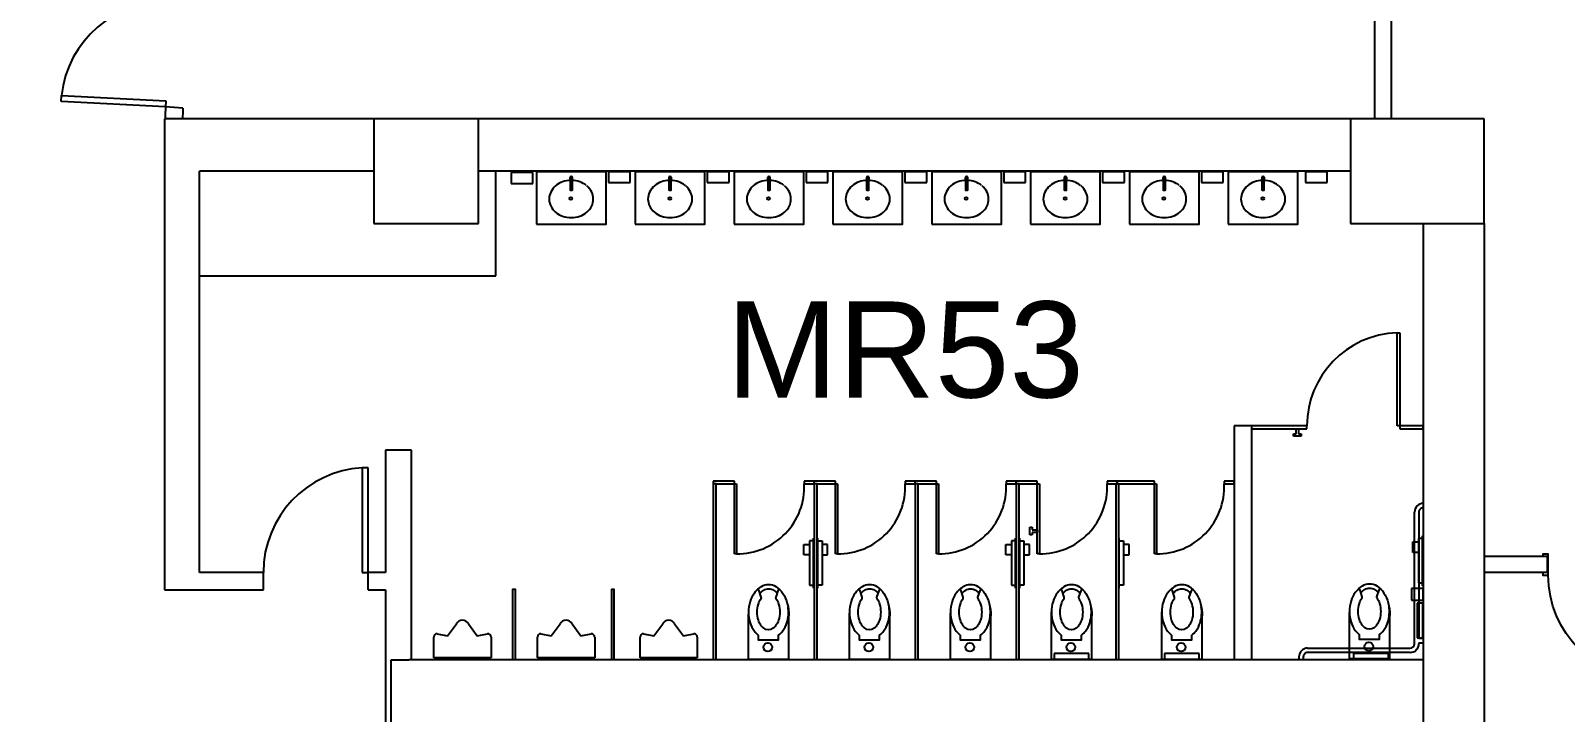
# Model space of a CAD drawing. Header units: inches. Extents: x -22 to 3512, y -1921 to 671.
# Drawn here: x 496 to 1024, y -649 to -415 of the extents above; entities that cross this region are included whole.
import ezdxf

# ---------------------------------------------------------------- set-up
doc = ezdxf.new("R2010")
doc.units = ezdxf.units.IN
doc.header["$LTSCALE"] = 0.375
doc.header["$MEASUREMENT"] = 0
for name, color, linetype in [('A-DOOR', 4, 'CONTINUOUS'), ('A-GLAZ', 3, 'CONTINUOUS'), ('A-PFLR-TEXT', 3, 'CONTINUOUS'), ('A-WALL', 5, 'CONTINUOUS'), ('A-WALL-JAMB', 6, 'CONTINUOUS'), ('P-SANR-EQPM', 5, 'CONTINUOUS'), ('S-COLS', 6, 'CONTINUOUS')]:
    doc.layers.add(name, color=color, linetype=linetype)
doc.styles.get("Standard").update_dxf_attribs({"font": 'arial.ttf'})

msp = doc.modelspace()

# ---------------------------------------------------------------- linework, layer by layer
at = {"layer": 'A-DOOR'}
for p, q in [((506.89, -438.89), (506.99, -436.9)), ((506.99, -436.9), (542.94, -438.72)), ((542.84, -440.72), (506.89, -438.89)), ((542.94, -438.72), (542.84, -440.72)), ((612.47, -564.83), (610.47, -564.83)), ((610.47, -564.83), (610.47, -600.83)), ((612.47, -600.83), (612.47, -564.83)), ((610.47, -600.83), (612.47, -600.83))]:
    msp.add_line(p, q, dxfattribs=at)
msp.add_lwpolyline([(1054.47, -637.72, -0.414213), (1018.47, -601.72)], format="xyb", dxfattribs=at)
for centre, start, end in [((542.84, -440.72), 87.0908, 173.9061), ((612.47, -600.83), 93.1847, 180)]:
    msp.add_arc(centre, 36, start, end, dxfattribs=at)
at = {"layer": 'A-GLAZ'}
msp.add_arc((1310.47, -462.83), 1116, 91.54039, 179.07583, dxfattribs=at)
at = {"layer": 'A-WALL'}
for p, q in [((958.87, -444.83), (958.87, -327.83)), ((964.47, -327.83), (964.47, -444.83)), ((548.78, -441.17), (542.79, -440.73)), ((950.47, -444.83), (542.47, -444.83)), ((542.47, -444.83), (542.47, -606.83)), ((554.47, -600.83), (554.47, -462.83)), ((614.47, -462.83), (554.47, -462.83)), ((950.47, -462.83), (650.47, -462.83)), ((656.47, -498.83), (656.47, -462.83)), ((975.47, -480.83), (975.47, -780.83)), ((996.47, -480.83), (996.47, -780.83)), ((554.47, -498.83), (656.47, -498.83)), ((618.47, -558.83), (618.47, -600.83)), ((627.47, -558.83), (618.47, -558.83)), ((627.47, -630.83), (627.47, -558.83)), ((1018.47, -595.33), (996.47, -595.33)), ((576.47, -600.83), (554.47, -600.83)), ((576.47, -606.83), (576.47, -600.83)), ((612.47, -606.83), (612.47, -600.83)), ((618.47, -600.83), (612.47, -600.83)), ((1018.47, -600.83), (996.47, -600.83)), ((542.47, -606.83), (576.47, -606.83)), ((612.47, -606.83), (618.47, -606.83)), ((618.47, -606.83), (618.47, -690.83)), ((620.47, -630.83), (626.47, -630.83)), ((620.47, -654.83), (620.47, -630.83)), ((975.47, -630.83), (626.47, -630.83))]:
    msp.add_line(p, q, dxfattribs=at)
at = {"layer": 'A-WALL', "ltscale": 25}
for p, q in [((1018.22, -600.83), (1018.22, -595.33)), ((1018.47, -600.83), (1018.47, -595.83))]:
    msp.add_line(p, q, dxfattribs=at)
at = {"layer": 'A-WALL'}
for radius, start, end in [(768, 178.3511, 178.65701), (762, 178.37141, 178.64643)]:
    msp.add_arc((1310.47, -462.83), radius, start, end, dxfattribs=at)
at = {"layer": 'A-WALL-JAMB', "ltscale": 25}
msp.add_lwpolyline([(1016.67, -601.12), (1016.67, -601.72), (1018.47, -601.72), (1018.47, -594.52), (1016.67, -594.52), (1016.67, -595.12)], dxfattribs=at)
at = {"layer": 'P-SANR-EQPM'}
for p, q in [((661.67, -463.32), (661.67, -467.07)), ((669.17, -463.32), (661.67, -463.32)), ((669.17, -467.07), (669.17, -463.32)), ((695.19, -463.06), (695.19, -466.81)), ((702.69, -463.06), (695.19, -463.06)), ((702.69, -466.81), (702.69, -463.06)), ((729.19, -463.06), (729.19, -466.81)), ((736.69, -463.06), (729.19, -463.06)), ((736.69, -466.81), (736.69, -463.06)), ((763.19, -463.06), (763.19, -466.81)), ((770.69, -463.06), (763.19, -463.06)), ((770.69, -466.81), (770.69, -463.06)), ((797.19, -463.06), (797.19, -466.81)), ((804.69, -463.06), (797.19, -463.06)), ((804.69, -466.81), (804.69, -463.06)), ((831.19, -463.06), (831.19, -466.81)), ((838.69, -463.06), (831.19, -463.06)), ((838.69, -466.81), (838.69, -463.06)), ((865.19, -463.06), (865.19, -466.81)), ((872.69, -463.06), (865.19, -463.06)), ((872.69, -466.81), (872.69, -463.06)), ((899.19, -463.06), (899.19, -466.81)), ((906.69, -463.06), (899.19, -463.06)), ((906.69, -466.81), (906.69, -463.06)), ((934.95, -463.06), (934.95, -466.81)), ((942.45, -463.06), (934.95, -463.06)), ((942.45, -466.81), (942.45, -463.06)), ((661.67, -467.07), (669.17, -467.07)), ((695.19, -466.81), (702.69, -466.81)), ((729.19, -466.81), (736.69, -466.81)), ((763.19, -466.81), (770.69, -466.81)), ((797.19, -466.81), (804.69, -466.81)), ((831.19, -466.81), (838.69, -466.81)), ((865.19, -466.81), (872.69, -466.81)), ((899.19, -466.81), (906.69, -466.81)), ((934.95, -466.81), (942.45, -466.81)), ((966.47, -550.44), (966.47, -518.44)), ((966.47, -518.44), (967.47, -518.44)), ((967.47, -518.44), (967.47, -550.44)), ((910.47, -550.44), (910.47, -630.67)), ((916.47, -550.44), (910.47, -550.44)), ((916.47, -630.67), (916.47, -550.44)), ((935.47, -550.44), (916.47, -550.44)), ((916.47, -551.44), (935.47, -551.44)), ((930.88, -554.02), (930.88, -553.13)), ((930.88, -553.13), (931.72, -553.13)), ((933.46, -554.02), (930.88, -554.02)), ((931.72, -553.13), (931.72, -551.44)), ((931.72, -551.44), (932.62, -551.44)), ((932.62, -551.44), (932.62, -553.13)), ((932.62, -553.13), (933.46, -553.13)), ((933.46, -553.13), (933.46, -554.02)), ((935.47, -551.44), (935.47, -550.44)), ((967.47, -550.44), (966.47, -550.44)), ((975.47, -550.44), (967.47, -550.44)), ((967.47, -550.44), (967.47, -551.44)), ((967.47, -551.44), (975.47, -551.44)), ((975.47, -551.44), (975.47, -550.44)), ((738.51, -569.4), (731.26, -569.4)), ((731.26, -569.4), (731.26, -570.4)), ((738.51, -570.4), (738.51, -569.4)), ((766, -569.4), (762.51, -569.4)), ((762.51, -569.4), (762.51, -570.4)), ((773.25, -569.4), (765.95, -569.4)), ((766, -570.4), (766, -569.4)), ((773.25, -570.4), (773.25, -569.4)), ((800.74, -569.4), (797.25, -569.4)), ((797.25, -569.4), (797.25, -570.4)), ((807.99, -569.4), (800.69, -569.4)), ((800.74, -570.4), (800.74, -569.4)), ((807.99, -570.4), (807.99, -569.4)), ((835.47, -569.4), (831.99, -569.4)), ((831.99, -569.4), (831.99, -570.4)), ((842.72, -569.4), (835.42, -569.4)), ((835.47, -570.4), (835.47, -569.4)), ((842.72, -570.4), (842.72, -569.4)), ((870.21, -569.4), (866.72, -569.4)), ((866.72, -569.4), (866.72, -570.4)), ((882.99, -569.4), (870.14, -569.4)), ((870.21, -570.4), (870.21, -569.4)), ((882.99, -570.4), (882.99, -569.4)), ((910.47, -569.4), (906.99, -569.4)), ((906.99, -569.4), (906.99, -570.4)), ((910.47, -570.4), (910.47, -569.4)), ((732.26, -570.4), (731.26, -570.4)), ((731.26, -570.4), (731.26, -630.67)), ((732.26, -630.67), (732.26, -570.4)), ((732.27, -570.4), (738.51, -570.4)), ((738.51, -570.4), (739.22, -570.4)), ((738.51, -594.4), (738.51, -570.4)), ((739.22, -570.4), (739.22, -594.4)), ((762.51, -570.4), (766, -570.4)), ((767, -570.4), (766, -570.4)), ((766, -570.4), (766, -630.67)), ((767, -630.67), (767, -570.4)), ((767, -570.4), (773.25, -570.4)), ((773.25, -570.4), (773.96, -570.4)), ((773.25, -594.4), (773.25, -570.4)), ((773.96, -570.4), (773.96, -594.4)), ((797.25, -570.4), (800.74, -570.4)), ((801.74, -570.4), (800.74, -570.4)), ((800.74, -570.4), (800.74, -630.67)), ((801.74, -630.67), (801.74, -570.4)), ((801.74, -570.4), (807.99, -570.4)), ((807.99, -570.4), (808.69, -570.4)), ((807.99, -594.4), (807.99, -570.4)), ((808.69, -570.4), (808.69, -594.4)), ((831.99, -570.4), (835.47, -570.4)), ((836.47, -570.4), (835.47, -570.4)), ((835.47, -570.4), (835.47, -630.67)), ((836.47, -630.67), (836.47, -570.4)), ((836.47, -570.4), (842.72, -570.4)), ((842.72, -570.4), (843.43, -570.4)), ((842.72, -594.4), (842.72, -570.4)), ((843.43, -570.4), (843.43, -594.4)), ((866.72, -570.4), (870.21, -570.4)), ((870.71, -570.4), (869.71, -570.4)), ((869.71, -570.4), (869.71, -630.67)), ((870.58, -570.4), (882.99, -570.4)), ((870.71, -630.67), (870.71, -570.4)), ((882.99, -570.4), (883.69, -570.4)), ((882.99, -594.4), (882.99, -570.4)), ((883.69, -570.4), (883.69, -594.4)), ((906.99, -570.4), (910.47, -570.4)), ((972.48, -625.37), (972.48, -580.09)), ((973.97, -580.09), (973.97, -623.58)), ((840.1, -587.89), (840.1, -585.31)), ((840.1, -585.31), (840.99, -585.31)), ((840.99, -585.31), (840.99, -586.16)), ((762.41, -594.75), (762.41, -591.17)), ((762.41, -591.17), (764.34, -591.17)), ((765.78, -590.02), (764.34, -590.02)), ((764.34, -590.02), (764.34, -605.21)), ((764.34, -591.17), (764.34, -594.75)), ((765.78, -606.21), (765.78, -589.02)), ((765.78, -589.02), (765.97, -589.02)), ((765.97, -589.02), (765.97, -606.21)), ((767.22, -589.02), (767.03, -589.02)), ((767.03, -589.02), (767.03, -606.21)), ((767.22, -606.21), (767.22, -589.02)), ((767.22, -590.02), (768.66, -590.02)), ((768.66, -590.02), (768.66, -605.21)), ((770.59, -591.17), (768.66, -591.17)), ((768.66, -591.17), (768.66, -594.75)), ((770.59, -594.75), (770.59, -591.17)), ((831.88, -594.75), (831.88, -591.17)), ((831.88, -591.17), (833.82, -591.17)), ((835.25, -590.02), (833.82, -590.02)), ((833.82, -590.02), (833.82, -605.21)), ((833.82, -591.17), (833.82, -594.75)), ((835.25, -606.21), (835.25, -589.02)), ((835.25, -589.02), (835.44, -589.02)), ((835.44, -589.02), (835.44, -606.21)), ((836.69, -589.02), (836.5, -589.02)), ((836.5, -589.02), (836.5, -606.21)), ((836.69, -606.21), (836.69, -589.02)), ((836.69, -590.02), (838.13, -590.02)), ((838.13, -590.02), (838.13, -605.21)), ((840.06, -591.17), (838.13, -591.17)), ((838.13, -591.17), (838.13, -594.75)), ((840.06, -594.75), (840.06, -591.17)), ((840.99, -587.89), (840.1, -587.89)), ((840.99, -586.16), (842.68, -586.16)), ((842.68, -587.05), (840.99, -587.05)), ((840.99, -587.05), (840.99, -587.89)), ((842.68, -586.16), (842.68, -587.05)), ((870.91, -589.02), (870.72, -589.02)), ((870.72, -589.02), (870.72, -606.21)), ((870.91, -606.21), (870.91, -589.02)), ((870.91, -590.02), (872.34, -590.02)), ((872.34, -590.02), (872.34, -605.21)), ((874.28, -591.17), (872.34, -591.17)), ((872.34, -591.17), (872.34, -594.75)), ((874.28, -594.75), (874.28, -591.17)), ((971.88, -593.93), (971.88, -590.35)), ((971.88, -590.35), (973.82, -590.35)), ((975.25, -589.2), (973.82, -589.2)), ((973.82, -589.2), (973.82, -604.39)), ((973.82, -590.35), (973.82, -593.93)), ((975.25, -605.39), (975.25, -588.2)), ((975.25, -588.2), (975.44, -588.2)), ((975.44, -588.2), (975.44, -605.39)), ((739.22, -594.4), (738.51, -594.4)), ((764.34, -594.75), (762.41, -594.75)), ((768.66, -594.75), (770.59, -594.75)), ((773.96, -594.4), (773.25, -594.4)), ((808.69, -594.4), (807.99, -594.4)), ((833.82, -594.75), (831.88, -594.75)), ((838.13, -594.75), (840.06, -594.75)), ((843.43, -594.4), (842.72, -594.4)), ((872.34, -594.75), (874.28, -594.75)), ((883.69, -594.4), (882.99, -594.4)), ((973.82, -593.93), (971.88, -593.93)), ((746.69, -606.85), (746.69, -606.85)), ((764.34, -605.21), (765.78, -605.21)), ((765.97, -606.21), (765.78, -606.21)), ((767.03, -606.21), (767.22, -606.21)), ((768.66, -605.21), (767.22, -605.21)), ((781.42, -606.85), (781.42, -606.85)), ((816.16, -606.85), (816.16, -606.85)), ((833.82, -605.21), (835.25, -605.21)), ((835.44, -606.21), (835.25, -606.21)), ((836.5, -606.21), (836.69, -606.21)), ((838.13, -605.21), (836.69, -605.21)), ((850.9, -606.85), (850.9, -606.85)), ((870.72, -606.21), (870.91, -606.21)), ((872.34, -605.21), (870.91, -605.21)), ((888.85, -606.85), (888.85, -606.85)), ((953.42, -606.63), (953.42, -606.63)), ((975.47, -606.31), (971.47, -606.31)), ((971.47, -606.31), (971.47, -610.31)), ((973.82, -604.39), (975.25, -604.39)), ((975.44, -605.39), (975.25, -605.39)), ((975.47, -610.31), (975.47, -606.31)), ((747.78, -609.61), (747.78, -609.61)), ((782.52, -609.61), (782.52, -609.61)), ((817.26, -609.61), (817.26, -609.61)), ((851.99, -609.61), (851.99, -609.61)), ((889.94, -609.61), (889.94, -609.61)), ((954.52, -609.39), (954.52, -609.39)), ((971.47, -610.31), (975.47, -610.31)), ((975.34, -611.36), (973.34, -611.36)), ((973.34, -611.36), (973.34, -623.36)), ((975.34, -623.36), (975.34, -611.36)), ((743.3, -615.8), (743.3, -630.65)), ((757.27, -630.65), (757.27, -615.8)), ((778.03, -615.8), (778.03, -630.65)), ((792.01, -630.65), (792.01, -615.8)), ((812.77, -615.8), (812.77, -630.65)), ((826.75, -630.65), (826.75, -615.8)), ((847.5, -615.8), (847.5, -630.65)), ((861.48, -630.65), (861.48, -615.8)), ((885.45, -615.8), (885.45, -630.65)), ((899.43, -630.65), (899.43, -615.8)), ((950.03, -615.58), (950.03, -630.43)), ((964.01, -630.43), (964.01, -615.58)), ((636.29, -621.88), (639.85, -622.65)), ((639.85, -622.65), (642.91, -618.55)), ((647, -618.55), (650.06, -622.65)), ((650.06, -622.65), (653.62, -621.88)), ((671.94, -621.88), (675.5, -622.65)), ((675.5, -622.65), (678.56, -618.55)), ((682.65, -618.55), (685.71, -622.65)), ((685.71, -622.65), (689.26, -621.88)), ((707.25, -621.88), (710.81, -622.65)), ((710.81, -622.65), (713.87, -618.55)), ((717.96, -618.55), (721.02, -622.65)), ((721.02, -622.65), (724.58, -621.88)), ((635.11, -630.15), (635.11, -623.07)), ((654.8, -623.06), (654.8, -630.15)), ((670.76, -630.15), (670.76, -623.07)), ((690.45, -623.06), (690.45, -630.15)), ((706.07, -630.15), (706.07, -623.07)), ((725.76, -623.06), (725.76, -630.15)), ((935.71, -626.85), (970.99, -626.86)), ((973.34, -623.36), (975.34, -623.36)), ((975.47, -623.58), (973.97, -623.58)), ((973.97, -625.08), (975.47, -625.08)), ((973.97, -625.08), (973.97, -625.37)), ((644.95, -630.15), (635.11, -630.15)), ((654.8, -630.15), (644.95, -630.15)), ((680.6, -630.15), (670.76, -630.15)), ((690.45, -630.15), (680.6, -630.15)), ((715.91, -630.15), (706.07, -630.15)), ((725.76, -630.15), (715.91, -630.15)), ((743.3, -630.65), (757.27, -630.65)), ((778.03, -630.65), (792.01, -630.65)), ((812.77, -630.65), (826.75, -630.65)), ((847.5, -630.65), (861.48, -630.65)), ((860.49, -628.67), (848.49, -628.67)), ((848.49, -628.67), (848.49, -630.67)), ((848.49, -630.67), (860.49, -630.67)), ((860.49, -630.67), (860.49, -628.67)), ((885.45, -630.65), (899.43, -630.65)), ((898.44, -628.67), (886.44, -628.67)), ((886.44, -628.67), (886.44, -630.67)), ((886.44, -630.67), (898.44, -630.67)), ((898.44, -630.67), (898.44, -628.67)), ((932.73, -629.83), (932.73, -630.67)), ((934.22, -629.85), (934.22, -630.67)), ((941.03, -628.35), (935.71, -628.35)), ((970.99, -628.35), (941.03, -628.35)), ((950.03, -630.43), (964.01, -630.43)), ((963.47, -628.67), (951.47, -628.67)), ((951.47, -628.67), (951.47, -630.67)), ((951.47, -630.67), (963.47, -630.67)), ((963.47, -630.67), (963.47, -628.67))]:
    msp.add_line(p, q, dxfattribs=at)
for points in [[(670.38, -481.13), (694.38, -481.13), (694.38, -463.13), (670.38, -463.13)], [(704.38, -481.13), (728.38, -481.13), (728.38, -463.13), (704.38, -463.13)], [(738.38, -481.13), (762.38, -481.13), (762.38, -463.13), (738.38, -463.13)], [(772.38, -481.13), (796.38, -481.13), (796.38, -463.13), (772.38, -463.13)], [(806.38, -481.13), (830.38, -481.13), (830.38, -463.13), (806.38, -463.13)], [(840.38, -481.13), (864.38, -481.13), (864.38, -463.13), (840.38, -463.13)], [(874.38, -481.13), (898.38, -481.13), (898.38, -463.13), (874.38, -463.13)], [(908.38, -481.13), (932.38, -481.13), (932.38, -463.13), (908.38, -463.13)]]:
    msp.add_lwpolyline(points, close=True, dxfattribs=at)
for points in [[(682.08, -466.06, 0.075715), (679.41, -466.56, 0.091322), (677, -467.93, 0.103814), (675.33, -470.07, 0.114782), (674.78, -472.46, 0.114782), (675.33, -474.85, 0.103814), (677, -476.98, 0.091322), (679.41, -478.36, 0.084102), (682.38, -478.86, 0.084102), (685.34, -478.36, 0.091322), (687.75, -476.98, 0.103814), (689.42, -474.85, 0.114782), (689.98, -472.46, 0.114782), (689.42, -470.07, 0.103814), (687.75, -467.93, 0.001545), (687.72, -467.9, 0.001545)], [(687.56, -467.77, 0.0831), (685.34, -466.56, 0.075715), (682.68, -466.06)], [(716.08, -466.06, 0.075715), (713.41, -466.56, 0.091322), (711, -467.93, 0.103814), (709.33, -470.07, 0.114782), (708.78, -472.46, 0.114782), (709.33, -474.85, 0.103814), (711, -476.98, 0.091322), (713.41, -478.36, 0.084102), (716.38, -478.86, 0.084102), (719.34, -478.36, 0.091322), (721.75, -476.98, 0.103814), (723.42, -474.85, 0.114782), (723.98, -472.46, 0.114782), (723.42, -470.07, 0.103814), (721.75, -467.93, 0.001545), (721.72, -467.9, 0.001545)], [(721.56, -467.77, 0.0831), (719.34, -466.56, 0.075715), (716.68, -466.06)], [(750.08, -466.06, 0.075715), (747.41, -466.56, 0.091322), (745, -467.93, 0.103814), (743.33, -470.07, 0.114782), (742.78, -472.46, 0.114782), (743.33, -474.85, 0.103814), (745, -476.98, 0.091322), (747.41, -478.36, 0.084102), (750.38, -478.86, 0.084102), (753.34, -478.36, 0.091322), (755.75, -476.98, 0.103814), (757.42, -474.85, 0.114782), (757.98, -472.46, 0.114782), (757.42, -470.07, 0.103814), (755.75, -467.93, 0.001545), (755.72, -467.9, 0.001545)], [(755.56, -467.77, 0.0831), (753.34, -466.56, 0.075715), (750.68, -466.06)], [(784.08, -466.06, 0.075715), (781.41, -466.56, 0.091322), (779, -467.93, 0.103814), (777.33, -470.07, 0.114782), (776.78, -472.46, 0.114782), (777.33, -474.85, 0.103814), (779, -476.98, 0.091322), (781.41, -478.36, 0.084102), (784.38, -478.86, 0.084102), (787.34, -478.36, 0.091322), (789.75, -476.98, 0.103814), (791.42, -474.85, 0.114782), (791.98, -472.46, 0.114782), (791.42, -470.07, 0.103814), (789.75, -467.93, 0.001545), (789.72, -467.9, 0.001545)], [(789.56, -467.77, 0.0831), (787.34, -466.56, 0.075715), (784.68, -466.06)], [(818.08, -466.06, 0.075715), (815.41, -466.56, 0.091322), (813, -467.93, 0.103814), (811.33, -470.07, 0.114782), (810.78, -472.46, 0.114782), (811.33, -474.85, 0.103814), (813, -476.98, 0.091322), (815.41, -478.36, 0.084102), (818.38, -478.86, 0.084102), (821.34, -478.36, 0.091322), (823.75, -476.98, 0.103814), (825.42, -474.85, 0.114782), (825.98, -472.46, 0.114782), (825.42, -470.07, 0.103814), (823.75, -467.93, 0.001545), (823.72, -467.9, 0.001545)], [(823.56, -467.77, 0.0831), (821.34, -466.56, 0.075715), (818.68, -466.06)], [(852.08, -466.06, 0.075715), (849.41, -466.56, 0.091322), (847, -467.93, 0.103814), (845.33, -470.07, 0.114782), (844.78, -472.46, 0.114782), (845.33, -474.85, 0.103814), (847, -476.98, 0.091322), (849.41, -478.36, 0.084102), (852.38, -478.86, 0.084102), (855.34, -478.36, 0.091322), (857.75, -476.98, 0.103814), (859.42, -474.85, 0.114782), (859.98, -472.46, 0.114782), (859.42, -470.07, 0.103814), (857.75, -467.93, 0.001545), (857.72, -467.9, 0.001545)], [(857.56, -467.77, 0.0831), (855.34, -466.56, 0.075715), (852.68, -466.06)], [(886.08, -466.06, 0.075715), (883.41, -466.56, 0.091322), (881, -467.93, 0.103814), (879.33, -470.07, 0.114782), (878.78, -472.46, 0.114782), (879.33, -474.85, 0.103814), (881, -476.98, 0.091322), (883.41, -478.36, 0.084102), (886.38, -478.86, 0.084102), (889.34, -478.36, 0.091322), (891.75, -476.98, 0.103814), (893.42, -474.85, 0.114782), (893.98, -472.46, 0.114782), (893.42, -470.07, 0.103814), (891.75, -467.93, 0.001545), (891.72, -467.9, 0.001545)], [(891.56, -467.77, 0.0831), (889.34, -466.56, 0.075715), (886.68, -466.06)], [(920.08, -466.06, 0.075715), (917.41, -466.56, 0.091322), (915, -467.93, 0.103814), (913.33, -470.07, 0.114782), (912.78, -472.46, 0.114782), (913.33, -474.85, 0.103814), (915, -476.98, 0.091322), (917.41, -478.36, 0.084102), (920.38, -478.86, 0.084102), (923.34, -478.36, 0.091322), (925.75, -476.98, 0.103814), (927.42, -474.85, 0.114782), (927.98, -472.46, 0.114782), (927.42, -470.07, 0.103814), (925.75, -467.93, 0.001545), (925.72, -467.9, 0.001545)], [(925.56, -467.77, 0.0831), (923.34, -466.56, 0.075715), (920.68, -466.06)], [(754.27, -606.96, 0.562484), (753.44, -607.15), (752.71, -609.38, 0.238976), (752.77, -609.83, -0.08035), (753.7, -611.7, -0.074934), (754.12, -614.46, -0.074934), (753.7, -617.22, -0.085426), (752.7, -619.2, -0.066386), (751.88, -620.04, -0.330534), (748.59, -620.04, -0.066386), (747.77, -619.2, -0.085426), (746.77, -617.22, -0.074934), (746.35, -614.46, -0.074934), (746.77, -611.7, -0.08035), (747.7, -609.83, 0.238976), (747.76, -609.38), (747.04, -607.18, 0.549653), (746.22, -606.97)], [(746.27, -606.94, -0.06085), (747.79, -605.67, -0.143932), (750.29, -604.94)], [(747.31, -608.01, -0.063273), (748.6, -606.93, -0.143932), (750.29, -606.44)], [(750.29, -604.94, -0.143932), (752.78, -605.67, -0.107177), (755.23, -608.12, -0.077997), (756.71, -611.46, -0.065232), (757.27, -615.8)], [(750.29, -606.44, -0.143932), (751.97, -606.93, -0.059203), (753.18, -607.93)], [(789.01, -606.96, 0.562484), (788.18, -607.15), (787.44, -609.38, 0.238976), (787.51, -609.83, -0.08035), (788.44, -611.7, -0.074934), (788.85, -614.46, -0.074934), (788.44, -617.22, -0.085426), (787.43, -619.2, -0.066386), (786.62, -620.04, -0.330534), (783.33, -620.04, -0.066386), (782.51, -619.2, -0.085426), (781.51, -617.22, -0.074934), (781.09, -614.46, -0.074934), (781.51, -611.7, -0.08035), (782.43, -609.83, 0.238976), (782.5, -609.38), (781.78, -607.18, 0.549653), (780.96, -606.97)], [(781, -606.94, -0.06085), (782.53, -605.67, -0.143932), (785.02, -604.94)], [(782.05, -608.01, -0.063273), (783.34, -606.93, -0.143932), (785.02, -606.44)], [(785.02, -604.94, -0.143932), (787.52, -605.67, -0.107177), (789.96, -608.12, -0.077997), (791.44, -611.46, -0.065232), (792.01, -615.8)], [(785.02, -606.44, -0.143932), (786.71, -606.93, -0.059203), (787.92, -607.93)], [(823.74, -606.96, 0.562484), (822.91, -607.15), (822.18, -609.38, 0.238976), (822.25, -609.83, -0.08035), (823.17, -611.7, -0.074934), (823.59, -614.46, -0.074934), (823.17, -617.22, -0.085426), (822.17, -619.2, -0.066386), (821.35, -620.04, -0.330534), (818.06, -620.04, -0.066386), (817.25, -619.2, -0.085426), (816.24, -617.22, -0.074934), (815.83, -614.46, -0.074934), (816.24, -611.7, -0.08035), (817.17, -609.83, 0.238976), (817.24, -609.38), (816.51, -607.18, 0.549653), (815.69, -606.97)], [(815.74, -606.94, -0.06085), (817.26, -605.67, -0.143932), (819.76, -604.94)], [(816.79, -608.01, -0.063273), (818.07, -606.93, -0.143932), (819.76, -606.44)], [(819.76, -604.94, -0.143932), (822.25, -605.67, -0.107177), (824.7, -608.12, -0.077997), (826.18, -611.46, -0.065232), (826.75, -615.8)], [(819.76, -606.44, -0.143932), (821.44, -606.93, -0.059203), (822.65, -607.93)], [(858.48, -606.96, 0.562484), (857.65, -607.15), (856.91, -609.38, 0.238976), (856.98, -609.83, -0.08035), (857.91, -611.7, -0.074934), (858.32, -614.46, -0.074934), (857.91, -617.22, -0.085426), (856.9, -619.2, -0.066386), (856.09, -620.04, -0.330534), (852.8, -620.04, -0.066386), (851.98, -619.2, -0.085426), (850.98, -617.22, -0.074934), (850.56, -614.46, -0.074934), (850.98, -611.7, -0.08035), (851.91, -609.83, 0.238976), (851.97, -609.38), (851.25, -607.18, 0.549653), (850.43, -606.97)], [(850.48, -606.94, -0.06085), (852, -605.67, -0.143932), (854.49, -604.94)], [(851.52, -608.01, -0.063273), (852.81, -606.93, -0.143932), (854.49, -606.44)], [(854.49, -604.94, -0.143932), (856.99, -605.67, -0.107177), (859.44, -608.12, -0.077997), (860.91, -611.46, -0.065232), (861.48, -615.8)], [(854.49, -606.44, -0.143932), (856.18, -606.93, -0.059203), (857.39, -607.93)], [(896.43, -606.96, 0.562484), (895.6, -607.15), (894.86, -609.38, 0.238976), (894.93, -609.83, -0.08035), (895.86, -611.7, -0.074934), (896.27, -614.46, -0.074934), (895.86, -617.22, -0.085426), (894.85, -619.2, -0.066386), (894.04, -620.04, -0.330534), (890.75, -620.04, -0.066386), (889.93, -619.2, -0.085426), (888.93, -617.22, -0.074934), (888.51, -614.46, -0.074934), (888.93, -611.7, -0.08035), (889.86, -609.83, 0.238976), (889.92, -609.38), (889.2, -607.18, 0.549653), (888.38, -606.97)], [(888.43, -606.94, -0.06085), (889.95, -605.67, -0.143932), (892.44, -604.94)], [(889.47, -608.01, -0.063273), (890.76, -606.93, -0.143932), (892.44, -606.44)], [(892.44, -604.94, -0.143932), (894.94, -605.67, -0.107177), (897.39, -608.12, -0.077997), (898.86, -611.46, -0.065232), (899.43, -615.8)], [(892.44, -606.44, -0.143932), (894.13, -606.93, -0.059203), (895.34, -607.93)], [(961.01, -606.74, 0.562484), (960.18, -606.94), (959.44, -609.16, 0.238976), (959.51, -609.61, -0.08035), (960.44, -611.48, -0.074934), (960.85, -614.24, -0.074934), (960.44, -617, -0.085426), (959.43, -618.98, -0.066386), (958.62, -619.82, -0.330534), (955.33, -619.82, -0.066386), (954.51, -618.98, -0.085426), (953.51, -617, -0.074934), (953.09, -614.24, -0.074934), (953.51, -611.48, -0.08035), (954.43, -609.61, 0.238976), (954.5, -609.16), (953.78, -606.96, 0.549653), (952.96, -606.76)], [(953, -606.72, -0.06085), (954.53, -605.45, -0.143932), (957.02, -604.72)], [(954.05, -607.79, -0.063273), (955.34, -606.71, -0.143932), (957.02, -606.22)], [(957.02, -604.72, -0.143932), (959.52, -605.45, -0.107177), (961.96, -607.9, -0.077997), (963.44, -611.25, -0.065232), (964.01, -615.58)], [(957.02, -606.22, -0.143932), (958.71, -606.71, -0.059203), (959.92, -607.71)], [(743.36, -614.46, 0.074934), (743.91, -618.1, 0.085426), (745.37, -620.99, 0.066386), (746.74, -622.4), (746.74, -623.95), (753.73, -623.95), (753.73, -622.4, 0.066386), (755.1, -620.99, 0.085426), (756.56, -618.1, 0.111314), (756.98, -612.68)], [(778.09, -614.46, 0.074934), (778.64, -618.1, 0.085426), (780.11, -620.99, 0.066386), (781.48, -622.4), (781.48, -623.95), (788.47, -623.95), (788.47, -622.4, 0.066386), (789.83, -620.99, 0.085426), (791.3, -618.1, 0.111314), (791.72, -612.68)], [(812.83, -614.46, 0.074934), (813.38, -618.1, 0.085426), (814.84, -620.99, 0.066386), (816.21, -622.4), (816.21, -623.95), (823.2, -623.95), (823.2, -622.4, 0.066386), (824.57, -620.99, 0.085426), (826.03, -618.1, 0.111314), (826.46, -612.68)], [(847.57, -614.46, 0.074934), (848.12, -618.1, 0.085426), (849.58, -620.99, 0.066386), (850.95, -622.4), (850.95, -623.95), (857.94, -623.95), (857.94, -622.4, 0.066386), (859.31, -620.99, 0.085426), (860.77, -618.1, 0.111314), (861.19, -612.68)], [(885.52, -614.46, 0.074934), (886.07, -618.1, 0.085426), (887.53, -620.99, 0.066386), (888.9, -622.4), (888.9, -623.95), (895.89, -623.95), (895.89, -622.4, 0.066386), (897.26, -620.99, 0.085426), (898.72, -618.1, 0.111314), (899.14, -612.68)], [(950.09, -614.24, 0.074934), (950.64, -617.89, 0.085426), (952.11, -620.77, 0.066386), (953.48, -622.18), (953.48, -623.73), (960.47, -623.73), (960.47, -622.18, 0.066386), (961.83, -620.77, 0.085426), (963.3, -617.89, 0.111314), (963.72, -612.47)]]:
    msp.add_lwpolyline(points, format="xyb", dxfattribs=at)
for points in [[(682.68, -465.26), (682.68, -469.27, -1), (682.08, -469.27), (682.08, -465.26, -1)], [(716.68, -465.26), (716.68, -469.27, -1), (716.08, -469.27), (716.08, -465.26, -1)], [(750.68, -465.26), (750.68, -469.27, -1), (750.08, -469.27), (750.08, -465.26, -1)], [(784.68, -465.26), (784.68, -469.27, -1), (784.08, -469.27), (784.08, -465.26, -1)], [(818.68, -465.26), (818.68, -469.27, -1), (818.08, -469.27), (818.08, -465.26, -1)], [(852.68, -465.26), (852.68, -469.27, -1), (852.08, -469.27), (852.08, -465.26, -1)], [(886.68, -465.26), (886.68, -469.27, -1), (886.08, -469.27), (886.08, -465.26, -1)], [(920.68, -465.26), (920.68, -469.27, -1), (920.08, -469.27), (920.08, -465.26, -1)]]:
    msp.add_lwpolyline(points, format="xyb", close=True, dxfattribs=at)
for points in [[(663.19, -630.67), (663.19, -606.67), (662.19, -606.67), (662.19, -630.67)], [(697.19, -630.67), (697.19, -606.67), (696.19, -606.67), (696.19, -630.67)]]:
    msp.add_lwpolyline(points, dxfattribs=at)
for centre, radius in [((682.29, -472.28), 0.488), ((716.29, -472.28), 0.488), ((750.29, -472.28), 0.488), ((784.29, -472.28), 0.488), ((818.29, -472.28), 0.488), ((852.29, -472.28), 0.488), ((886.29, -472.28), 0.488), ((920.29, -472.28), 0.488), ((750.02, -626.55), 1.5), ((784.76, -626.55), 1.5), ((819.49, -626.55), 1.5), ((854.23, -626.55), 1.5), ((892.18, -626.55), 1.5), ((956.76, -626.33), 1.5)]:
    msp.add_circle(centre, radius, dxfattribs=at)
for centre, radius, start, end in [((682.38, -465.26), 0.5, 306.8699, 233.1301), ((716.38, -465.26), 0.5, 306.8699, 233.1301), ((750.38, -465.26), 0.5, 306.8699, 233.1301), ((784.38, -465.26), 0.5, 306.8699, 233.1301), ((818.38, -465.26), 0.5, 306.8699, 233.1301), ((852.38, -465.26), 0.5, 306.8699, 233.1301), ((886.38, -465.26), 0.5, 306.8699, 233.1301), ((920.38, -465.26), 0.5, 306.8699, 233.1301), ((967.53, -550.49), 32.06, 91.8929, 179.9196), ((739.63, -571.49), 22.91, 268.9831, 2.7302), ((774.36, -571.49), 22.91, 268.9831, 2.7302), ((809.1, -571.49), 22.91, 268.9831, 2.7302), ((843.84, -571.49), 22.91, 268.9831, 2.7302), ((884.1, -571.49), 22.91, 268.9831, 2.7302), ((975.47, -580.09), 2.98, 89.8525, 180), ((975.47, -580.09), 1.49, 89.7049, 180), ((751.32, -612.36), 7.41, 133.4258, 143.3275), ((786.06, -612.36), 7.41, 133.4258, 143.3275), ((820.79, -612.36), 7.41, 133.4258, 143.3275), ((855.53, -612.36), 7.41, 133.4258, 143.3275), ((893.48, -612.36), 7.41, 133.4258, 143.3275), ((958.06, -612.14), 7.41, 133.4258, 143.3275), ((755.72, -614.46), 12.36, 162.8584, 180), ((753.03, -613.63), 9.54, 143.3275, 162.8584), ((790.46, -614.46), 12.36, 162.8584, 180), ((787.76, -613.63), 9.54, 143.3275, 162.8584), ((825.19, -614.46), 12.36, 162.8584, 180), ((822.5, -613.63), 9.54, 143.3275, 162.8584), ((859.93, -614.46), 12.36, 162.8584, 180), ((857.23, -613.63), 9.54, 143.3275, 162.8584), ((897.88, -614.46), 12.36, 162.8584, 180), ((895.19, -613.63), 9.54, 143.3275, 162.8584), ((962.46, -614.24), 12.36, 162.8584, 180), ((959.76, -613.41), 9.54, 143.3275, 162.8584), ((644.95, -619.45), 2.24, 90.0199, 156.2914), ((644.95, -619.45), 2.24, 23.7072, 89.9788), ((680.6, -619.45), 2.24, 90.0199, 156.2914), ((680.6, -619.45), 2.24, 23.7072, 89.9788), ((715.91, -619.45), 2.24, 90.0199, 156.2914), ((715.91, -619.45), 2.24, 23.7072, 89.9788), ((760.11, -615.8), 16.81, 174.8046, 180), ((794.84, -615.8), 16.81, 174.8046, 180), ((829.58, -615.8), 16.81, 174.8046, 180), ((864.31, -615.8), 16.81, 174.8046, 180), ((902.26, -615.8), 16.81, 174.8046, 180), ((966.84, -615.58), 16.81, 174.8046, 180), ((636.29, -623.07), 1.18, 90.0001, 179.9999), ((653.62, -623.06), 1.18, 359.9989, 89.9988), ((671.94, -623.07), 1.18, 90.0001, 179.9999), ((689.26, -623.06), 1.18, 359.9989, 89.9988), ((707.25, -623.07), 1.18, 90.0001, 179.9999), ((724.58, -623.06), 1.18, 359.9989, 89.9988), ((935.71, -629.83), 2.98, 107.333, 180.1475), ((935.71, -629.83), 2.98, 90, 107.333), ((970.99, -625.37), 2.98, 270, 0), ((970.99, -625.37), 1.49, 270, 0), ((935.71, -629.84), 1.49, 90, 180.2951)]:
    msp.add_arc(centre, radius, start, end, dxfattribs=at)
at = {"layer": 'S-COLS'}
for p, q in [((650.47, -444.83), (614.47, -444.83)), ((614.47, -444.83), (614.47, -480.83)), ((650.47, -480.83), (650.47, -444.83)), ((996.47, -444.83), (950.47, -444.83)), ((950.47, -444.83), (950.47, -480.83)), ((996.47, -480.83), (996.47, -444.83)), ((996.47, -480.83), (996.47, -444.83)), ((614.47, -480.83), (650.47, -480.83)), ((950.47, -480.83), (996.47, -480.83))]:
    msp.add_line(p, q, dxfattribs=at)

# ---------------------------------------------------------------- texts
at = {"layer": 'A-PFLR-TEXT'}
msp.add_text('MR53', height=33.024, dxfattribs=at).set_placement((735.73, -540.69))

doc.saveas('drawing.dxf')
